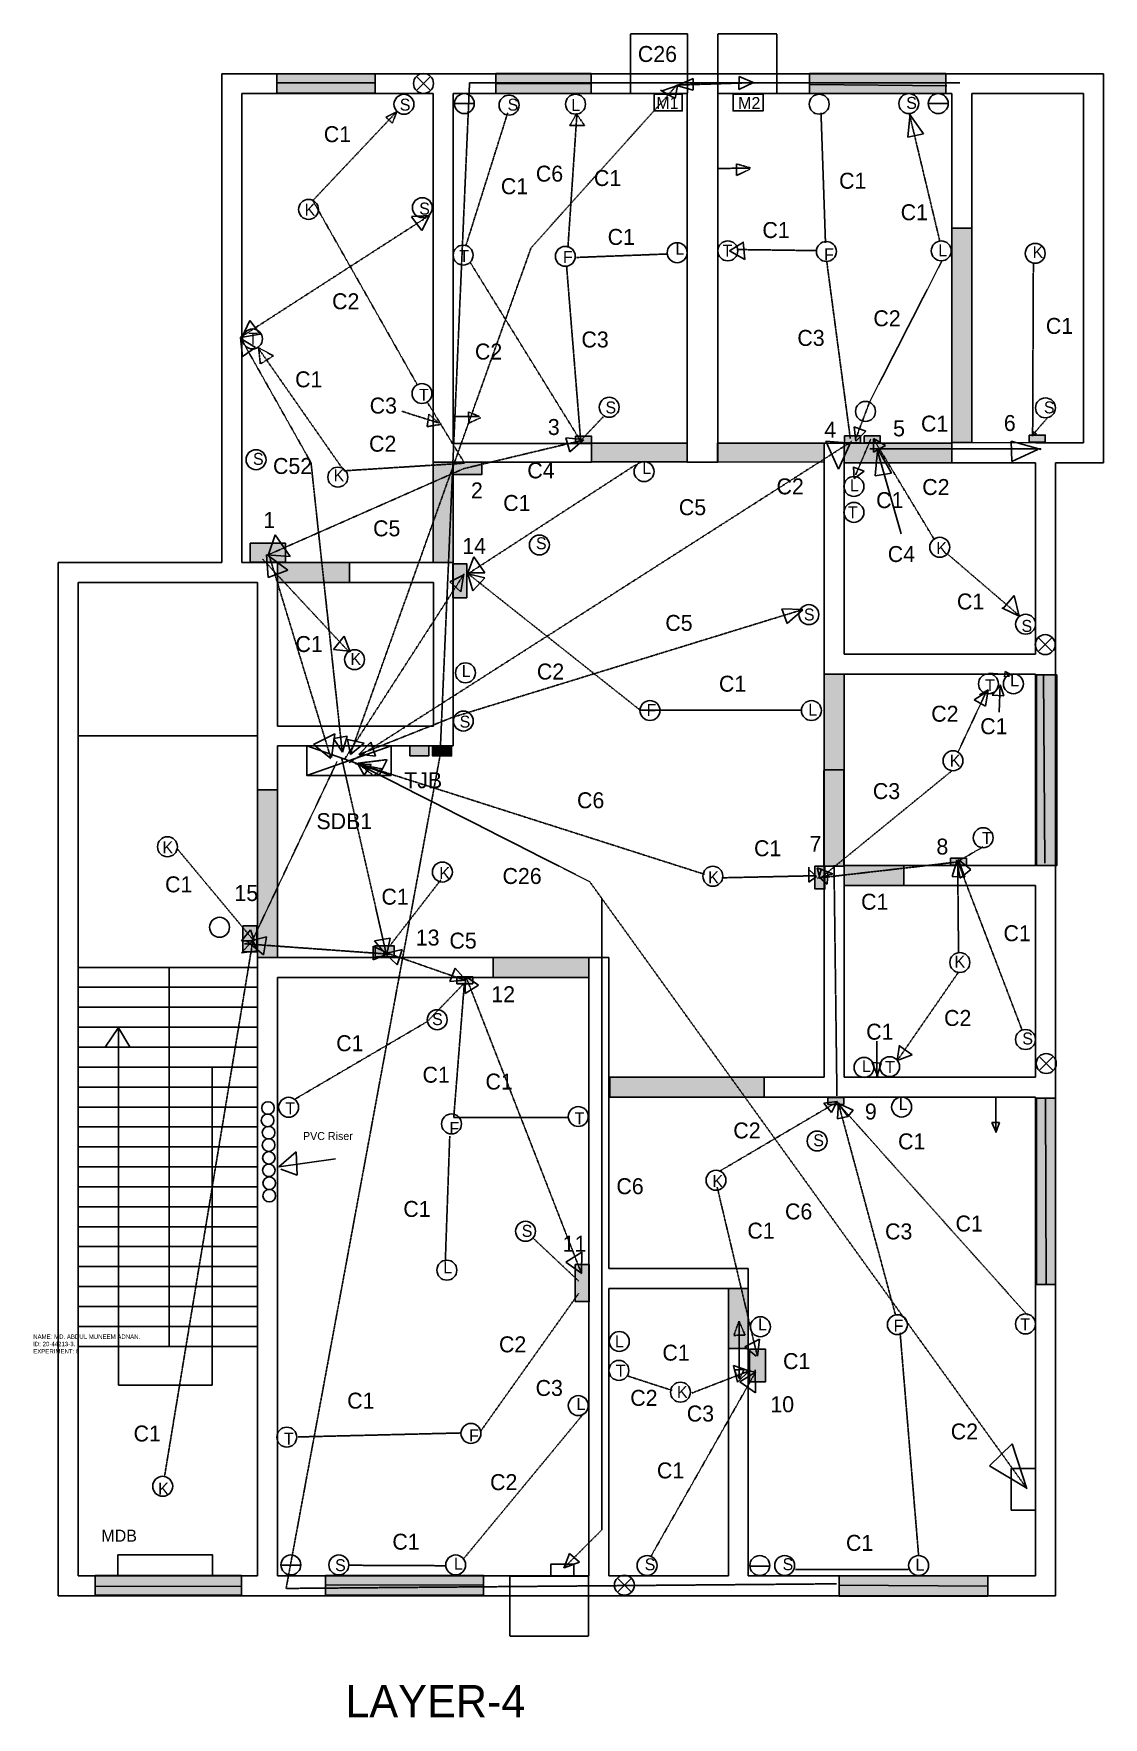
# Model space of a CAD drawing. Header units: inches. Extents: x -209 to 3192, y 718 to 1825.
# Drawn here: x 1962 to 2498, y 725 to 1569 of the extents above; entities that cross this region are included whole.
import ezdxf

# ---------------------------------------------------------------- set-up
doc = ezdxf.new("R2010")
doc.units = ezdxf.units.IN
doc.header["$MEASUREMENT"] = 0
doc.linetypes.add('HIDDEN', pattern=[0.375, 0.25, -0.125])

msp = doc.modelspace()

# ---------------------------------------------------------------- hatches: boundary and pattern name
h = msp.add_hatch(color=3)
h.paths.add_polyline_path([(2083.61, 1548.43), (2132.86, 1548.43), (2132.86, 1538.82), (2083.61, 1538.82)])
h.paths.add_polyline_path([(2193.32, 1548.59), (2241.19, 1548.59), (2241.19, 1538.57), (2193.32, 1538.57)])
h.paths.add_polyline_path([(2350.66, 1548.59), (2418.94, 1548.59), (2418.94, 1538.57), (2350.66, 1538.57)])
h.paths.add_polyline_path([(1992.45, 795.66), (2065.87, 795.66), (2065.87, 785.77), (1992.45, 785.77)])
h.paths.add_polyline_path([(2108.04, 795.66), (2187.18, 795.66), (2187.18, 785.77), (2108.04, 785.77)])
at = {"linetype": 'HIDDEN'}
for color, points in [(66, [(2421.96, 1471.06), (2431.98, 1471.06), (2431.98, 1363.74), (2421.96, 1363.74)]), (66, [(2241.44, 1363.4), (2289.3, 1363.4), (2289.3, 1354.03), (2241.44, 1354.03)]), (66, [(2357.98, 1353.9), (2304.49, 1354.03), (2304.49, 1363.4), (2357.97, 1363.4)]), (66, [(2367.98, 1363.4), (2421.96, 1363.4), (2421.96, 1353.56), (2367.98, 1353.56)]), (66, [(2171.98, 1303.56), (2161.98, 1303.56), (2161.98, 1353.9), (2171.98, 1353.9)]), (66, [(2083.98, 1303.56), (2119.98, 1303.56), (2119.98, 1293.56), (2083.98, 1293.56)]), (66, [(2357.98, 1247.56), (2367.98, 1247.56), (2367.85, 1151.36), (2357.85, 1151.36)]), (4, [(2161.71, 1211.46), (2171.22, 1211.46), (2171.22, 1206.55), (2161.71, 1206.55)]), (66, [(2073.98, 1105.56), (2083.98, 1105.56), (2083.98, 1189.56), (2073.98, 1189.56)]), (66, [(2397.98, 1141.56), (2367.98, 1141.56), (2367.98, 1151.56), (2397.98, 1151.56)]), (66, [(2239.98, 1105.56), (2191.98, 1105.56), (2191.98, 1095.56), (2239.98, 1095.56)]), (66, [(2327.98, 1035.57), (2250.54, 1035.57), (2250.54, 1045.58), (2327.98, 1045.58)]), (66, [(2319.98, 939.56), (2309.98, 939.56), (2309.98, 909.56), (2319.98, 909.56)])]:
    msp.add_hatch(color=color, dxfattribs=at).paths.add_polyline_path(points)
h = msp.add_hatch(color=8, dxfattribs=at)
h.paths.add_polyline_path([(2150.33, 1211.55), (2159.84, 1211.55), (2159.84, 1206.64), (2150.33, 1206.64)])
h.paths.add_polyline_path([(2460.85, 1367.36), (2468.85, 1367.36), (2468.85, 1363.86), (2460.85, 1363.86)])
h = msp.add_hatch(color=8, dxfattribs=at)
h.paths.add_polyline_path([(2070.24, 1313.16), (2087.88, 1313.16), (2087.88, 1303.64), (2070.24, 1303.64)])
h.paths.add_polyline_path([(2073.55, 1108.33), (2066.52, 1108.33), (2066.52, 1121.44), (2073.55, 1121.44)])
h.paths.add_polyline_path([(2173.85, 1095.86), (2181.85, 1095.86), (2181.85, 1092.36), (2173.85, 1092.36)])
h.paths.add_polyline_path([(2132.85, 1105.86), (2142.35, 1105.86), (2142.35, 1111.36), (2132.85, 1111.36)])
h.paths.add_polyline_path([(2320.58, 909.24), (2328.58, 909.24), (2328.58, 892.74), (2320.58, 892.74)])
h.paths.add_polyline_path([(2359.85, 1035.36), (2367.85, 1035.36), (2367.85, 1031.86), (2359.85, 1031.86)])
h.paths.add_polyline_path([(2421.35, 1155.36), (2429.35, 1155.36), (2429.35, 1151.86), (2421.35, 1151.86)])
h.paths.add_polyline_path([(2378.09, 1367.01), (2386.09, 1367.01), (2386.09, 1363.51), (2378.09, 1363.51)])
h.paths.add_polyline_path([(2368.24, 1367.01), (2376.24, 1367.01), (2376.24, 1363.51), (2368.24, 1363.51)])
h.paths.add_polyline_path([(2233.35, 1366.86), (2241.35, 1366.86), (2241.35, 1363.36), (2233.35, 1363.36)])
h.paths.add_polyline_path([(2171.85, 1353.86), (2186.42, 1353.93), (2186.42, 1347.65), (2171.67, 1347.65)])
for points in [[(2171.85, 1302.86), (2178.85, 1302.86), (2178.85, 1285.86), (2171.85, 1285.86)], [(2358.35, 1151.36), (2353.35, 1151.36), (2353.35, 1139.86), (2358.35, 1139.86)], [(2240.22, 951.54), (2233.17, 951.54), (2233.17, 933.04), (2240.22, 933.04)]]:
    msp.add_hatch(color=251).paths.add_polyline_path(points)
h = msp.add_hatch(color=81)
h.paths.add_polyline_path([(2464.43, 1247.2), (2474.58, 1247.2), (2474.58, 1151.62), (2464.43, 1151.62)])
h.paths.add_polyline_path([(2464.43, 1034.99), (2474.05, 1034.99), (2474.05, 941.54), (2464.43, 941.54)])
h.paths.add_polyline_path([(2365.48, 795.47), (2440.1, 795.47), (2440.1, 785.43), (2365.48, 785.43)])

# ---------------------------------------------------------------- linework, layer by layer
for p, q in [((2055.98, 1543.56), (2055.98, 1548.56)), ((2055.98, 1548.56), (2060.98, 1548.56)), ((2060.98, 1548.56), (2166.98, 1548.56)), ((2153.63, 1547.16), (2160.63, 1540.16)), ((2160.63, 1547.16), (2153.63, 1540.16)), ((2166.98, 1548.56), (2296.98, 1548.56)), ((2296.98, 1548.56), (2426.98, 1548.56)), ((2426.98, 1548.56), (2492.98, 1548.56)), ((2492.98, 1548.56), (2497.98, 1548.56)), ((2497.98, 1548.56), (2497.98, 1543.56)), ((2055.98, 1543.56), (2055.98, 1303.56)), ((2065.98, 1538.56), (2065.98, 1303.56)), ((2161.98, 1538.56), (2065.98, 1538.56)), ((2083.5, 1543.93), (2132.84, 1543.93)), ((2161.98, 1538.56), (2161.98, 1353.9)), ((2289.31, 1538.56), (2171.98, 1538.56)), ((2171.98, 1363.23), (2171.98, 1538.56)), ((2193.42, 1543.71), (2241.34, 1543.47)), ((2289.31, 1538.56), (2289.31, 1353.9)), ((2421.98, 1538.56), (2304.64, 1538.56)), ((2304.64, 1353.9), (2304.64, 1538.56)), ((2350.85, 1543.08), (2419.48, 1542.44)), ((2421.98, 1538.56), (2421.98, 1406.56)), ((2487.98, 1538.56), (2431.98, 1538.56)), ((2431.98, 1406.56), (2431.98, 1538.56)), ((2487.98, 1363.56), (2487.98, 1538.56)), ((2497.98, 1543.56), (2497.98, 1358.56)), ((2171.98, 1363.23), (2241.32, 1363.23)), ((2241.32, 1363.23), (2241.32, 1353.83)), ((2367.98, 1363.4), (2357.84, 1363.4)), ((2367.98, 1358.56), (2367.96, 1363.4)), ((2487.98, 1363.56), (2421.96, 1363.74)), ((2421.96, 1363.74), (2421.96, 1353.56)), ((2463.98, 1363.56), (2487.98, 1363.56)), ((2161.98, 1353.9), (2241.32, 1353.9)), ((2289.31, 1353.9), (2304.64, 1353.9)), ((2357.98, 1353.9), (2357.98, 1252.56)), ((2367.98, 1257.56), (2367.98, 1358.56)), ((2421.96, 1353.56), (2463.98, 1353.56)), ((2463.98, 1353.56), (2463.98, 1257.56)), ((2473.98, 1252.56), (2473.98, 1353.56)), ((2492.98, 1353.56), (2473.98, 1353.56)), ((2492.98, 1353.56), (2497.98, 1353.56)), ((2497.98, 1358.56), (2497.98, 1353.56)), ((1978.98, 1303.56), (1973.98, 1303.56)), ((1973.98, 1303.56), (1973.98, 1298.56)), ((2055.98, 1303.56), (1978.98, 1303.56)), ((2078.98, 1303.56), (2083.98, 1303.56)), ((2083.98, 1303.56), (2083.98, 1298.56)), ((2119.98, 1293.56), (2119.98, 1303.56)), ((2119.98, 1303.56), (2171.98, 1303.56)), ((2160.98, 1303.56), (2165.98, 1303.56)), ((2171.98, 1303.56), (2171.98, 1211.56)), ((1973.98, 1216.56), (1973.98, 1298.56)), ((1983.98, 1216.56), (1983.98, 1293.56)), ((2060.98, 1293.56), (1983.98, 1293.56)), ((2073.98, 1293.56), (2060.98, 1293.56)), ((2073.98, 1189.56), (2073.98, 1293.56)), ((2083.98, 1221.56), (2083.98, 1298.56)), ((2119.98, 1293.56), (2162.13, 1293.56)), ((2162.13, 1221.56), (2162.13, 1293.56)), ((2465.35, 1265.86), (2472.35, 1258.86)), ((2472.35, 1265.86), (2465.35, 1258.86)), ((2357.98, 1252.56), (2357.98, 1247.56)), ((2463.98, 1257.56), (2367.98, 1257.56)), ((2473.98, 1146.56), (2473.98, 1252.56)), ((2357.98, 1247.56), (2463.98, 1247.56)), ((2463.98, 1247.56), (2463.98, 1151.56)), ((2468.06, 1247.06), (2468.57, 1152.83)), ((1973.98, 1100.56), (1973.98, 1216.56)), ((1983.98, 1100.56), (1983.98, 1216.56)), ((1983.98, 1216.56), (2073.98, 1216.56)), ((2083.98, 1221.56), (2162.13, 1221.56)), ((2171.98, 1211.56), (2083.98, 1211.56)), ((2083.98, 1211.56), (2083.98, 1189.56)), ((2098.56, 1211.62), (2140.86, 1196.82)), ((2140.86, 1211.56), (2098.56, 1196.82)), ((2367.98, 1199.56), (2357.98, 1199.56)), ((2357.98, 1199.56), (2357.98, 1045.56)), ((2367.98, 1045.56), (2367.98, 1199.56)), ((2083.98, 1189.56), (2073.98, 1189.56)), ((2463.98, 1151.56), (2397.98, 1151.56)), ((2397.98, 1151.56), (2397.98, 1141.56)), ((2397.98, 1141.56), (2463.98, 1141.56)), ((2463.98, 1141.56), (2463.98, 1045.56)), ((2473.98, 1040.56), (2473.98, 1146.56)), ((1973.98, 790.56), (1973.98, 1100.56)), ((1983.98, 795.56), (1983.98, 1100.56)), ((2073.98, 1100.56), (1983.98, 1100.56)), ((2029.55, 1100.1), (2029.55, 910.54)), ((2073.98, 1100.56), (2073.98, 1105.56)), ((2073.98, 1105.56), (2191.98, 1105.56)), ((2073.98, 795.56), (2073.98, 1100.56)), ((2191.98, 1105.56), (2191.98, 1095.56)), ((2239.98, 795.56), (2239.98, 1105.56)), ((2239.98, 1105.56), (2249.98, 1105.56)), ((2249.98, 1105.56), (2249.98, 949.56)), ((2073.98, 1090.56), (1983.98, 1090.56)), ((2191.98, 1095.56), (2083.98, 1095.56)), ((2083.98, 1095.56), (2083.98, 795.56)), ((2073.98, 1080.56), (1983.98, 1080.56)), ((2073.98, 1070.56), (1983.98, 1070.56)), ((2004.2, 1070.42), (1997.5, 1060.49)), ((2004.21, 891.05), (2004.21, 1070.27)), ((2004.21, 1070.27), (2009.91, 1060.74)), ((2073.98, 1060.56), (1983.98, 1060.56)), ((2465.85, 1055.86), (2472.85, 1048.86)), ((2472.85, 1055.86), (2465.85, 1048.86)), ((2073.98, 1050.56), (1983.98, 1050.56)), ((2051.2, 1050.04), (2051.2, 891.05)), ((2073.98, 1040.56), (1983.98, 1040.56)), ((2357.98, 1045.56), (2327.98, 1045.56)), ((2327.98, 1035.57), (2327.98, 1045.56)), ((2463.98, 1045.56), (2367.98, 1045.56)), ((2473.98, 944.56), (2473.98, 1040.56)), ((2073.98, 1030.56), (1983.98, 1030.56)), ((2463.98, 1035.56), (2327.98, 1035.57)), ((2463.98, 1035.56), (2463.98, 795.56)), ((2469.06, 1035.17), (2469.37, 941.37)), ((2073.98, 1020.56), (1983.98, 1020.56)), ((2073.98, 1010.56), (1983.98, 1010.56)), ((2073.98, 1000.56), (1983.98, 1000.56)), ((2073.98, 990.56), (1983.98, 990.56)), ((2073.98, 980.56), (1983.98, 980.56)), ((2073.98, 970.56), (1983.98, 970.56)), ((2073.98, 960.56), (1983.98, 960.56)), ((2073.98, 950.56), (1983.98, 950.56)), ((2249.98, 949.56), (2319.98, 949.56)), ((2319.98, 949.56), (2319.98, 939.56)), ((2073.98, 940.56), (1983.98, 940.56)), ((2249.98, 939.56), (2249.98, 795.56)), ((2319.98, 939.56), (2249.98, 939.56)), ((2463.98, 795.56), (2463.98, 944.56)), ((2473.98, 790.56), (2473.98, 944.56)), ((2073.98, 930.56), (1983.98, 930.56)), ((2073.98, 920.56), (1983.98, 920.56)), ((2073.98, 910.56), (1983.98, 910.56)), ((2309.98, 795.56), (2309.98, 909.56)), ((2309.98, 909.56), (2319.98, 909.56)), ((2319.98, 809.26), (2319.98, 909.56)), ((2319.98, 909.56), (2319.98, 795.56)), ((2051.2, 891.05), (2004.21, 891.05)), ((1983.98, 795.56), (2073.98, 795.56)), ((2083.98, 795.56), (2239.98, 795.56)), ((2249.98, 795.56), (2309.98, 795.56)), ((2254.35, 794.36), (2261.35, 787.36)), ((2261.35, 794.36), (2254.35, 787.36)), ((2319.98, 795.56), (2463.98, 795.56)), ((1973.98, 790.56), (1973.98, 785.56)), ((1973.98, 785.56), (1978.98, 785.56)), ((1978.98, 785.56), (2078.98, 785.56)), ((1992.71, 790.22), (2065.8, 790.43)), ((2078.98, 785.56), (2244.98, 785.56)), ((2108.24, 791.02), (2187.56, 790.82)), ((2244.98, 785.56), (2314.98, 785.56)), ((2314.98, 785.56), (2468.98, 785.56)), ((2365.45, 790.82), (2439.95, 790.42)), ((2468.98, 785.56), (2473.98, 785.56)), ((2473.98, 785.56), (2473.98, 790.56))]:
    msp.add_line(p, q)
at = {"color": 3}
for p, q in [((2284.43, 1542.66), (2292.26, 1546.18)), ((2292.26, 1546.18), (2292.26, 1540.31)), ((2315.18, 1540.7), (2315.38, 1547.16)), ((2315.38, 1547.16), (2323.21, 1543.83)), ((2283.25, 1536.2), (2276, 1540.31)), ((2276.79, 1539.92), (2284.43, 1542.66)), ((2284.43, 1542.66), (2283.25, 1536.2)), ((2292.26, 1540.31), (2284.03, 1542.66)), ((2322.23, 1544.03), (2315.18, 1540.7)), ((2151.08, 1476.93), (2160.09, 1477.52)), ((2160.09, 1477.52), (2156.36, 1469.88)), ((2156.36, 1469.88), (2151.08, 1476.74)), ((2066.02, 1416.36), (2070.13, 1424.79)), ((2070.13, 1424.79), (2075.22, 1417.93)), ((2072.87, 1411.27), (2065.23, 1415.97)), ((2075.22, 1417.93), (2065.43, 1416.36)), ((2065.43, 1416.36), (2066.41, 1406.77)), ((2066.41, 1406.77), (2072.87, 1411.27)), ((2339.38, 1272.9), (2336.75, 1280.34)), ((2336.75, 1280.34), (2347.39, 1279.92)), ((2347.39, 1279.85), (2339.38, 1272.9)), ((2118.86, 1216.52), (2111.93, 1215.31)), ((2116.57, 1208.51), (2118.86, 1216.52)), ((2111.93, 1215.31), (2116.57, 1208.38)), ((2127.34, 1212.89), (2119.06, 1214.84)), ((2119.06, 1214.84), (2120.54, 1207.3)), ((2120.47, 1207.3), (2127.34, 1212.89)), ((2132.99, 1206.43), (2124.65, 1207.44)), ((2124.85, 1207.44), (2130.77, 1213.43)), ((2130.77, 1213.43), (2132.99, 1206.43)), ((2124.04, 1202.86), (2127.4, 1196.94)), ((2130.97, 1202.32), (2124.04, 1202.66)), ((2127.4, 1196.94), (2130.97, 1202.32)), ((2452.2, 861.64), (2440.88, 850.74)), ((2459.54, 839.21), (2452.2, 861.64)), ((2440.88, 850.74), (2459.54, 839.41)), ((2230.39, 806.8), (2227.48, 799.46)), ((2227.6, 799.58), (2235.35, 802.37)), ((2235.35, 802.37), (2230.39, 806.8))]:
    msp.add_line(p, q, dxfattribs=at)
at = {"linetype": 'HIDDEN'}
for p, q in [((2065.98, 1538.56), (2065.98, 1303.56)), ((2065.98, 1538.56), (2161.98, 1538.56)), ((2161.98, 1538.56), (2065.98, 1538.56)), ((2161.98, 1538.56), (2161.98, 1353.9)), ((2171.98, 1538.56), (2289.31, 1538.56)), ((2289.31, 1538.56), (2171.98, 1538.56)), ((2171.98, 1538.56), (2171.98, 1363.23)), ((2289.31, 1358.56), (2289.31, 1538.56)), ((2304.64, 1538.56), (2421.98, 1538.56)), ((2421.98, 1538.56), (2304.64, 1538.56)), ((2304.64, 1358.56), (2304.64, 1538.56)), ((2421.98, 1538.56), (2421.98, 1406.56)), ((2431.98, 1538.56), (2487.98, 1538.56)), ((2487.98, 1538.56), (2431.98, 1538.56)), ((2431.98, 1538.56), (2431.98, 1406.56)), ((2487.98, 1538.56), (2487.98, 1363.56)), ((2487.98, 1363.56), (2487.98, 1538.56)), ((2144.03, 1529.85), (2101.62, 1484.95)), ((2172.81, 1533.55), (2182.68, 1533.55)), ((2199.33, 1528.88), (2178.52, 1462.8)), ((2234.04, 1528.23), (2229.54, 1461.4)), ((2356.44, 1528.86), (2358.67, 1463.76)), ((2400.63, 1528.8), (2416.05, 1464.4)), ((2101.62, 1484.95), (2154.01, 1392.64)), ((2314.15, 1460.42), (2353.66, 1459.87)), ((2180.51, 1454.02), (2235.96, 1364.37)), ((2235.96, 1364.37), (2228.89, 1451.76)), ((2233.77, 1456.44), (2279.66, 1458.19)), ((2359.27, 1454.68), (2371.12, 1365.62)), ((2417.08, 1454.81), (2380.77, 1383.91)), ((2462.9, 1453.46), (2462.53, 1367.45)), ((2117.27, 1349.49), (2074.85, 1410.17)), ((2159.09, 1383.78), (2177.72, 1353.31)), ((2235.99, 1364.7), (2247.28, 1376.6)), ((2380.77, 1383.91), (2373.91, 1365.75)), ((2462.53, 1367.45), (2469.87, 1375.92)), ((2373.82, 1347.5), (2381.35, 1365.27)), ((2413.27, 1314.98), (2382.86, 1365.27)), ((2463.98, 1363.56), (2487.98, 1363.56)), ((2487.98, 1363.56), (2468.98, 1363.56)), ((2177.72, 1353.31), (2117.27, 1349.49)), ((2263.57, 1352.55), (2179.47, 1297.89)), ((2357.98, 1252.56), (2357.98, 1353.9)), ((2367.98, 1257.56), (2367.98, 1358.56)), ((2463.98, 1257.56), (2463.98, 1353.56)), ((2463.98, 1257.56), (2463.98, 1353.56)), ((2463.98, 1257.56), (2463.98, 1353.56)), ((2078.98, 1303.56), (2065.98, 1303.56)), ((2076.44, 1305.25), (2119.54, 1258.99)), ((2160.98, 1303.56), (2119.98, 1303.56)), ((2456.03, 1276.74), (2419.9, 1307.75)), ((2179.47, 1297.89), (2265.67, 1229.56)), ((2463.98, 1257.56), (2367.98, 1257.56)), ((2463.98, 1247.56), (2362.98, 1247.56)), ((2463.98, 1151.56), (2463.98, 1247.56)), ((2439.51, 1239.19), (2425.05, 1208.36)), ((2265.67, 1229.56), (2346.62, 1229.56)), ((2083.98, 1189.56), (2083.98, 1211.56)), ((2083.98, 1211.56), (2160.98, 1211.56)), ((2422.16, 1199.2), (2356.65, 1145.73)), ((2357.98, 1045.56), (2357.98, 1184.56)), ((2357.98, 1045.56), (2357.98, 1184.56)), ((2357.98, 1045.56), (2357.98, 1184.56)), ((2367.98, 1045.56), (2367.98, 1184.56)), ((2033.68, 1159.99), (2071.81, 1114.24)), ((2437.65, 1160.97), (2424.52, 1153.35)), ((2424.52, 1153.35), (2354.65, 1145.3)), ((2463.98, 1151.56), (2397.98, 1151.56)), ((2457.14, 1069.41), (2424.95, 1153.68)), ((2424.95, 1153.68), (2425.38, 1107.94)), ((2165.8, 1144.4), (2140.57, 1111.82)), ((2306.67, 1145.46), (2353.98, 1146.51)), ((2463.98, 1141.56), (2397.98, 1141.56)), ((2463.98, 1045.56), (2463.98, 1141.56)), ((2027.23, 845.02), (2071.81, 1115.41)), ((2078.98, 1105.56), (2186.98, 1105.56)), ((2239.98, 944.56), (2239.98, 1100.56)), ((2249.98, 949.56), (2249.98, 1100.56)), ((2425.38, 1098.2), (2394.89, 1054.16)), ((2083.98, 795.56), (2083.98, 1095.56)), ((2083.98, 1095.56), (2186.98, 1095.56)), ((2158.94, 1073.34), (2177.63, 1092.69)), ((2177.63, 1092.69), (2172.29, 1025.3)), ((2092.89, 1034.64), (2158.94, 1073.34)), ((2463.98, 1045.56), (2367.98, 1045.56)), ((2367.98, 1045.56), (2463.98, 1045.56)), ((2305.6, 998.39), (2364.41, 1033.01)), ((2459.93, 926.24), (2364.41, 1033.01)), ((2393.81, 926.18), (2365.15, 1032.36)), ((2463.98, 944.56), (2463.98, 1035.56)), ((2463.98, 944.56), (2463.98, 1035.56)), ((2172.29, 1025.3), (2229.7, 1025.25)), ((2170.29, 1015.96), (2168.08, 953.6)), ((2324.37, 906.22), (2304.35, 990.47)), ((2212.32, 964.58), (2235.01, 943.23)), ((2249.98, 949.56), (2314.98, 949.56)), ((2249.98, 949.56), (2314.98, 949.56)), ((2249.98, 949.56), (2314.98, 949.56)), ((2185.63, 867.84), (2235.01, 937.23)), ((2239.98, 795.56), (2239.98, 944.56)), ((2249.98, 795.56), (2249.98, 939.56)), ((2249.98, 939.56), (2314.98, 939.56)), ((2463.98, 795.56), (2463.98, 944.56)), ((2463.98, 795.56), (2463.98, 944.56)), ((2405.39, 805.39), (2396.07, 917.6)), ((2259.03, 895.86), (2281.72, 888.52)), ((2271.04, 805.12), (2323.75, 897.86)), ((2291.73, 887.19), (2321.08, 898.53)), ((2309.98, 795.56), (2309.98, 902.56)), ((2176.96, 803.79), (2237.68, 877.18)), ((2094.22, 865.17), (2176.29, 867.17)), ((2083.98, 795.56), (2239.98, 795.56)), ((2249.98, 795.56), (2309.98, 795.56)), ((2319.98, 795.56), (2463.98, 795.56))]:
    msp.add_line(p, q, dxfattribs=at)
at = {"color": 4, "linetype": 'HIDDEN'}
for p, q in [((2180.22, 1544.01), (2165.53, 1209.24)), ((2426.09, 1544.01), (2180.22, 1544.01)), ((2088.25, 789.22), (2165.56, 1207.48)), ((2071.2, 1113.76), (2113.8, 1203.78)), ((2364.27, 791.54), (2088.25, 789.22))]:
    msp.add_line(p, q, dxfattribs=at)
at = {"color": 3, "linetype": 'HIDDEN'}
for p, q in [((2284.22, 1542.85), (2211.06, 1461.25)), ((2284.22, 1542.85), (2319.11, 1543.97)), ((2159.89, 1477.34), (2065.3, 1416.37)), ((2211.06, 1461.25), (2120.46, 1207.46)), ((2065.3, 1416.37), (2100.72, 1353.61)), ((2100.72, 1353.61), (2116.41, 1208.36)), ((2347.36, 1279.96), (2171.78, 1225.94)), ((2171.78, 1225.94), (2125.07, 1207.37)), ((2240.5, 1143.47), (2123.86, 1202.71)), ((2459.41, 839.6), (2240.5, 1143.47)), ((2246.62, 818.67), (2246.48, 1135.11)), ((2227.48, 799.53), (2246.62, 818.67))]:
    msp.add_line(p, q, dxfattribs=at)
at = {"color": 0, "linetype": 'HIDDEN'}
for p, q in [((2138.26, 1526.72), (2143.57, 1529.38)), ((2143.87, 1529.67), (2141.51, 1523.77)), ((2233.93, 1528.54), (2230.47, 1522.55)), ((2237.92, 1522.55), (2233.74, 1528.54)), ((2410.38, 1533.69), (2420.18, 1533.69)), ((2141.51, 1523.77), (2138.26, 1526.72)), ((2230.47, 1522.55), (2237.92, 1522.55)), ((2321.09, 1501.29), (2314.11, 1503.32)), ((2314.11, 1503.32), (2314.11, 1497.51)), ((2304.81, 1501), (2321.09, 1501.29)), ((2314.11, 1497.51), (2320.8, 1500.71)), ((2081.84, 1407.08), (2074.46, 1411.21)), ((2074.46, 1411.21), (2075.34, 1402.94)), ((2075.64, 1403.24), (2081.84, 1407.08)), ((2146.26, 1379.33), (2164.85, 1373.43)), ((2159.84, 1377.86), (2158.95, 1371.66)), ((2164.85, 1373.43), (2159.84, 1377.86)), ((2171.64, 1376.68), (2185.22, 1376.68)), ((2185.22, 1376.68), (2179.61, 1379.04)), ((2179.61, 1379.04), (2179.91, 1373.43)), ((2179.91, 1373.43), (2185.81, 1376.09)), ((2158.95, 1371.66), (2166.33, 1372.84)), ((2085.65, 800.91), (2095.45, 800.91)), ((2119.62, 800.84), (2168.45, 800.61)), ((2320.83, 800.44), (2330.63, 800.44)), ((2343.6, 798.69), (2400.35, 798.69))]:
    msp.add_line(p, q, dxfattribs=at)
at = {"color": 0}
for p, q in [((2401.09, 1528.58), (2399.93, 1516.67)), ((2407.77, 1518.41), (2400.8, 1528.29)), ((2399.93, 1516.67), (2407.77, 1518.41)), ((2317.61, 1464.06), (2310.63, 1459.7)), ((2318.19, 1455.34), (2317.32, 1464.35)), ((2310.63, 1459.7), (2318.19, 1455.34)), ((2373.08, 1371.54), (2373.88, 1364.32)), ((2378.89, 1369.34), (2373.08, 1371.54)), ((2373.88, 1364.32), (2378.89, 1369.34)), ((2462.7, 1369.19), (2462.4, 1366.84)), ((2462.5, 1367.13), (2464.51, 1367.87)), ((2464.51, 1367.87), (2462.7, 1369.19)), ((2388.72, 1362.12), (2382.7, 1365.73)), ((2382.7, 1365.53), (2382.7, 1358.91)), ((2382.7, 1358.91), (2388.72, 1362.12)), ((2372.68, 1351.49), (2373.08, 1345.68)), ((2378.09, 1349.29), (2372.68, 1351.29)), ((2373.08, 1345.68), (2378.09, 1349.29)), ((2179.35, 1298.36), (2182.35, 1306.36)), ((2182.35, 1306.36), (2187.85, 1298.36)), ((2187.85, 1298.36), (2179.35, 1298.36)), ((2179.35, 1297.86), (2181.85, 1289.36)), ((2187.85, 1295.86), (2179.35, 1297.86)), ((2181.85, 1289.36), (2187.85, 1295.86)), ((2453.22, 1286.97), (2447.58, 1280.29)), ((2455.79, 1276.7), (2453.22, 1286.97)), ((2447.06, 1280.81), (2455.79, 1276.7)), ((2117.42, 1266.57), (2112.06, 1259.99)), ((2120.35, 1258.52), (2117.42, 1266.57)), ((2112.06, 1259.99), (2119.86, 1259.01)), ((2440.5, 1248.03), (2451.78, 1247.15)), ((2442.27, 1236.97), (2446.25, 1241.84)), ((2445.81, 1228.56), (2446.25, 1242.28)), ((2446.25, 1242.28), (2448.02, 1236.75)), ((2448.69, 1248.92), (2448.46, 1246.26)), ((2448.46, 1246.26), (2450.9, 1246.48)), ((2451.78, 1247.15), (2448.69, 1248.92)), ((2433.2, 1234.76), (2440.06, 1238.96)), ((2438.95, 1231.44), (2433.2, 1234.76)), ((2435.85, 1237.19), (2440.28, 1239.62)), ((2440.28, 1239.62), (2438.95, 1231.44)), ((2448.02, 1236.75), (2442.27, 1236.97)), ((2350.24, 1143.28), (2350.24, 1150.74)), ((2350.59, 1149.35), (2354.23, 1146.06)), ((2362.39, 1147.44), (2354.58, 1150.4)), ((2354.58, 1150.4), (2355.62, 1146.06)), ((2356.66, 1150.05), (2355.28, 1145.36)), ((2359.44, 1142.24), (2359.79, 1148.49)), ((2424.54, 1153.8), (2422.14, 1146.18)), ((2426.28, 1145.31), (2424.32, 1154.46)), ((2428.46, 1145.74), (2425.19, 1154.68)), ((2425.19, 1154.68), (2431.51, 1149.66)), ((2431.51, 1149.66), (2426.28, 1145.31)), ((2354.23, 1146.06), (2350.24, 1143.28)), ((2355.28, 1145.36), (2362.39, 1147.44)), ((2355.62, 1146.06), (2355.45, 1145.71)), ((2355.45, 1145.71), (2359.44, 1142.24)), ((2422.14, 1146.18), (2428.46, 1145.74)), ((2070.35, 1119.36), (2065.85, 1113.86)), ((2072.35, 1113.86), (2070.35, 1119.36)), ((2073.85, 1108.86), (2071.35, 1114.36)), ((2065.85, 1113.86), (2071.85, 1113.86)), ((2070.85, 1113.36), (2065.85, 1107.86)), ((2065.85, 1107.86), (2073.85, 1108.86)), ((2384.44, 1063.51), (2384.44, 1045.64)), ((2395.77, 1061.55), (2394.68, 1053.92)), ((2394.68, 1053.92), (2402.09, 1056.76)), ((2402.09, 1056.76), (2395.99, 1061.12)), ((2386.62, 1052.62), (2382.04, 1052.84)), ((2382.04, 1052.84), (2384.87, 1045.86)), ((2384.44, 1045.64), (2386.62, 1052.62)), ((2357.87, 1032.47), (2364.52, 1033.35)), ((2361.76, 1027.78), (2357.87, 1032.47)), ((2364.57, 1033.41), (2361.76, 1027.78)), ((2365.24, 1032.74), (2364.71, 1024.69)), ((2369.94, 1025.77), (2365.24, 1032.34)), ((2365.24, 1032.34), (2372.62, 1028.98)), ((2444.03, 1035.55), (2444.03, 1017.85)), ((2364.71, 1024.69), (2369.94, 1025.77)), ((2372.62, 1028.98), (2369.67, 1025.63)), ((2445.91, 1022.81), (2442.02, 1022.81)), ((2442.02, 1022.81), (2444.17, 1017.98)), ((2444.03, 1017.85), (2445.91, 1022.81)), ((2084.57, 1000.5), (2093.22, 1008.14)), ((2113.07, 1004.57), (2084.57, 1000.5)), ((2093.22, 1008.14), (2093.73, 996.43)), ((2093.73, 996.43), (2085.59, 999.48)), ((2325.58, 914.21), (2318.29, 910.35)), ((2324.51, 905.63), (2325.58, 914.21)), ((2318.29, 910.35), (2323.86, 905.63)), ((2320.22, 898.34), (2312.5, 900.92)), ((2312.5, 900.92), (2314.64, 892.56)), ((2314.64, 892.56), (2320.43, 898.34)), ((2315.72, 892.77), (2323.65, 897.7)), ((2323.65, 897.7), (2320.22, 898.34)), ((2323.43, 898.77), (2323.65, 887.2)), ((2323.65, 887.2), (2315.72, 892.77))]:
    msp.add_line(p, q, dxfattribs=at)
at = {"color": 1, "linetype": 'HIDDEN'}
for p, q in [((2371.86, 1364.25), (2119.81, 1203.11)), ((2237.49, 1364.95), (2177.2, 1350.55)), ((2380.93, 1360.56), (2466.65, 1360.56)), ((2177.2, 1350.55), (2079.6, 1307.52)), ((2079.6, 1307.52), (2110.56, 1205.91)), ((2177.36, 1297.57), (2117.43, 1204.69)), ((2138.39, 1107.57), (2116.06, 1205.68)), ((2122.87, 1202.7), (2138.92, 1204.71)), ((2136.24, 1200.03), (2122.87, 1202.7)), ((2298.08, 1147.2), (2124.2, 1202.7)), ((2124.2, 1202.7), (2132.23, 1196.68)), ((2132.23, 1196.68), (2136.24, 1200.03)), ((2138.92, 1204.71), (2134.9, 1196.68)), ((2364.42, 1036.1), (2362.95, 1151.82)), ((2140.58, 1107.13), (2067.44, 1112.39)), ((2178.25, 1093.99), (2140.58, 1107.13)), ((2236.17, 947.56), (2178.35, 1096.03)), ((2315.27, 923.14), (2312.72, 916.07)), ((2318.38, 916.21), (2315.41, 923)), ((2315.44, 894.56), (2315.44, 923.03)), ((2312.72, 916.07), (2318.38, 916.21)), ((2317.82, 898.96), (2312.72, 898.82)), ((2313.01, 898.39), (2315.55, 894.29)), ((2315.55, 894.29), (2317.82, 898.96))]:
    msp.add_line(p, q, dxfattribs=at)
at = {"color": 1}
for p, q in [((2230.48, 1358.92), (2228.51, 1365.96)), ((2228.51, 1365.96), (2236.68, 1365.11)), ((2237.24, 1364.83), (2230.48, 1358.92)), ((2365.24, 1350.24), (2358.83, 1364.34)), ((2358.83, 1364.34), (2371.33, 1363.38)), ((2371.33, 1364.02), (2365.24, 1350.24)), ((2384.78, 1359.53), (2383.5, 1347.03)), ((2391.83, 1348.32), (2384.78, 1360.81)), ((2396.64, 1317.87), (2384.78, 1359.53)), ((2466.82, 1360.17), (2451.76, 1364.34)), ((2451.76, 1364.34), (2452.08, 1354.08)), ((2452.08, 1354.08), (2465.22, 1360.17)), ((2383.5, 1347.03), (2391.83, 1348.32)), ((2079.33, 1307.03), (2082.71, 1317.45)), ((2082.71, 1317.45), (2090.32, 1306.47)), ((2090.32, 1306.47), (2078.49, 1307.31)), ((2078.49, 1307.31), (2079.33, 1296.05)), ((2089.19, 1299.71), (2078.77, 1307.31)), ((2079.33, 1296.05), (2089.19, 1299.71)), ((2170.35, 1293.86), (2177.35, 1297.36)), ((2175.85, 1288.86), (2170.35, 1293.86)), ((2177.35, 1297.86), (2175.85, 1288.86)), ((2112.61, 1217.68), (2101.91, 1212.33)), ((2110.92, 1205.85), (2112.61, 1217.68)), ((2101.91, 1212.33), (2110.64, 1205.29)), ((2068.35, 1113.36), (2078.35, 1115.86)), ((2078.35, 1115.86), (2076.85, 1106.86)), ((2140.44, 1115.12), (2132.48, 1113.79)), ((2138.67, 1107.16), (2140.44, 1115.12)), ((2076.85, 1106.86), (2068.35, 1113.86)), ((2138.67, 1107.82), (2131.82, 1111.14)), ((2131.82, 1111.14), (2131.82, 1104.29)), ((2131.82, 1104.29), (2138.67, 1107.16)), ((2132.48, 1113.79), (2137.56, 1107.82)), ((2137.56, 1107.82), (2143.97, 1101.85)), ((2146.4, 1109.59), (2138.67, 1107.6)), ((2143.97, 1101.85), (2146.4, 1109.59)), ((2172.93, 1100.09), (2170.28, 1093.45)), ((2178.01, 1094.56), (2172.93, 1100.09)), ((2170.28, 1093.45), (2178.23, 1094.12)), ((2178.68, 1095.89), (2178.01, 1094.56)), ((2178.23, 1095.67), (2178.01, 1087.49)), ((2178.01, 1087.49), (2184.64, 1091.69)), ((2184.64, 1091.69), (2178.68, 1095.89)), ((2236.48, 957.87), (2228.51, 952.84)), ((2236.31, 947.29), (2236.48, 957.87)), ((2228.51, 952.84), (2236.48, 947.11))]:
    msp.add_line(p, q, dxfattribs=at)
at = {"linetype": 'HIDDEN'}
for points in [[(2289.43, 1538.57), (2260.85, 1538.57), (2260.85, 1568.62), (2289.43, 1568.62)], [(2304.64, 1538.57), (2334.33, 1538.57), (2334.33, 1568.62), (2304.64, 1568.62)], [(2073.55, 1108.33), (2066.52, 1108.33), (2066.52, 1121.44), (2073.55, 1121.44)], [(2200.35, 795.36), (2239.85, 795.36), (2239.85, 765.36), (2200.35, 765.36)]]:
    msp.add_lwpolyline(points, close=True, dxfattribs=at)
for points in [[(2083.61, 1548.43), (2132.86, 1548.43), (2132.86, 1538.82), (2083.61, 1538.82)], [(2193.32, 1548.59), (2241.19, 1548.59), (2241.19, 1538.57), (2193.32, 1538.57)], [(2350.66, 1548.59), (2418.94, 1548.59), (2418.94, 1538.57), (2350.66, 1538.57)], [(2272.85, 1538.36), (2286.85, 1538.36), (2286.85, 1529.86), (2272.85, 1529.86)], [(2312.35, 1538.36), (2327.35, 1538.36), (2327.35, 1529.86), (2312.35, 1529.86)], [(2421.96, 1471.06), (2431.98, 1471.06), (2431.98, 1363.74), (2421.96, 1363.74)], [(2460.85, 1367.36), (2468.85, 1367.36), (2468.85, 1363.86), (2460.85, 1363.86)], [(2233.35, 1366.86), (2241.35, 1366.86), (2241.35, 1363.36), (2233.35, 1363.36)], [(2241.44, 1363.4), (2289.3, 1363.4), (2289.3, 1354.03), (2241.44, 1354.03)], [(2357.98, 1353.9), (2304.49, 1354.03), (2304.49, 1363.4), (2357.97, 1363.4)], [(2367.98, 1363.4), (2421.96, 1363.4), (2421.96, 1353.56), (2367.98, 1353.56)], [(2368.24, 1367.01), (2376.24, 1367.01), (2376.24, 1363.51), (2368.24, 1363.51)], [(2378.09, 1367.01), (2386.09, 1367.01), (2386.09, 1363.51), (2378.09, 1363.51)], [(2171.98, 1303.56), (2161.98, 1303.56), (2161.98, 1353.9), (2171.98, 1353.9)], [(2171.85, 1353.86), (2186.42, 1353.93), (2186.42, 1347.65), (2171.67, 1347.65)], [(2070.24, 1313.16), (2087.88, 1313.16), (2087.88, 1303.64), (2070.24, 1303.64)], [(2083.98, 1303.56), (2119.98, 1303.56), (2119.98, 1293.56), (2083.98, 1293.56)], [(2171.85, 1302.86), (2178.85, 1302.86), (2178.85, 1285.86), (2171.85, 1285.86)], [(2357.98, 1247.56), (2367.98, 1247.56), (2367.85, 1151.36), (2357.85, 1151.36)], [(2464.43, 1247.2), (2474.58, 1247.2), (2474.58, 1151.62), (2464.43, 1151.62)], [(2098.56, 1211.62), (2140.86, 1211.62), (2140.86, 1196.82), (2098.56, 1196.82)], [(2150.33, 1211.55), (2159.84, 1211.55), (2159.84, 1206.64), (2150.33, 1206.64)], [(2161.71, 1211.46), (2171.22, 1211.46), (2171.22, 1206.55), (2161.71, 1206.55)], [(2073.98, 1105.56), (2083.98, 1105.56), (2083.98, 1189.56), (2073.98, 1189.56)], [(2358.35, 1151.36), (2353.35, 1151.36), (2353.35, 1139.86), (2358.35, 1139.86)], [(2397.98, 1141.56), (2367.98, 1141.56), (2367.98, 1151.56), (2397.98, 1151.56)], [(2421.35, 1155.36), (2429.35, 1155.36), (2429.35, 1151.86), (2421.35, 1151.86)], [(2132.85, 1105.86), (2142.35, 1105.86), (2142.35, 1111.36), (2132.85, 1111.36)], [(2239.98, 1105.56), (2191.98, 1105.56), (2191.98, 1095.56), (2239.98, 1095.56)], [(2173.85, 1095.86), (2181.85, 1095.86), (2181.85, 1092.36), (2173.85, 1092.36)], [(2327.98, 1035.57), (2250.54, 1035.57), (2250.54, 1045.58), (2327.98, 1045.58)], [(2359.85, 1035.36), (2367.85, 1035.36), (2367.85, 1031.86), (2359.85, 1031.86)], [(2464.43, 1034.99), (2474.05, 1034.99), (2474.05, 941.54), (2464.43, 941.54)], [(2240.22, 951.54), (2233.17, 951.54), (2233.17, 933.04), (2240.22, 933.04)], [(2319.98, 939.56), (2309.98, 939.56), (2309.98, 909.56), (2319.98, 909.56)], [(2320.58, 909.24), (2328.58, 909.24), (2328.58, 892.74), (2320.58, 892.74)], [(2003.91, 806.07), (2051.29, 806.07), (2051.29, 795.66), (2003.91, 795.66)], [(1992.45, 795.66), (2065.87, 795.66), (2065.87, 785.77), (1992.45, 785.77)], [(2108.04, 795.66), (2187.18, 795.66), (2187.18, 785.77), (2108.04, 785.77)], [(2365.48, 795.47), (2440.1, 795.47), (2440.1, 785.43), (2365.48, 785.43)]]:
    msp.add_lwpolyline(points, close=True)
at = {"color": 0}
for points in [[(2463.94, 849.27), (2451.78, 849.27), (2451.78, 828.51), (2463.94, 828.51)], [(2232.5, 795.52), (2220.97, 795.52), (2220.97, 801.45), (2232.5, 801.45)]]:
    msp.add_lwpolyline(points, close=True, dxfattribs=at)
for centre in [(2157.13, 1543.66), (2147.32, 1533.23), (2177.6, 1533.56), (2200.03, 1532.78), (2233.36, 1533.26), (2355.52, 1533.27), (2400.43, 1533.57), (2415.2, 1533.57), (2099.5, 1480.53), (2156.54, 1481.41), (2177, 1457.61), (2228.24, 1457.01), (2284.3, 1458.82), (2309.71, 1459.73), (2359.14, 1459.43), (2416.71, 1459.73), (2463.83, 1458.5), (2071.42, 1415.59), (2156.37, 1388.22), (2250.24, 1381.35), (2378.73, 1379.25), (2468.95, 1381.04), (2073.17, 1355.05), (2114.17, 1346.32), (2267.72, 1349.1), (2372.92, 1341.65), (2372.92, 1328.64), (2215.23, 1312.3), (2415.97, 1311.14), (2350.35, 1277.39), (2459.01, 1272.59), (2468.85, 1262.36), (2122.56, 1254.82), (2178.16, 1248.22), (2440.39, 1242.72), (2452.88, 1242.72), (2270.67, 1229.3), (2351.62, 1229.3), (2177.11, 1224.04), (2422.61, 1204.13), (2028.75, 1161.02), (2437.75, 1165.54), (2166.59, 1148.35), (2302.21, 1146.25), (2054.88, 1120.65), (2426.04, 1102.99), (2164, 1074.32), (2458.96, 1064.4), (2377.99, 1050.4), (2390.85, 1050.78), (2469.35, 1052.36), (2089.51, 1030.43), (2234.74, 1025.79), (2396.85, 1030.54), (2171.17, 1022.08), (2354.47, 1013.52), (2303.78, 993.84), (2208.29, 968.26), (2168.85, 948.78), (2326.04, 920.4), (2394.73, 921.45), (2458.95, 921.82), (2255.29, 913.03), (2255.09, 898.51), (2285.95, 887.62), (2234.74, 880.86), (2088.59, 865.08), (2180.92, 866.94), (2026.38, 840.43), (2090.63, 801), (2114.67, 801), (2173.26, 801), (2269.21, 800.7), (2325.73, 800.71), (2338.21, 800.71), (2405.37, 800.71), (2257.85, 790.86)]:
    msp.add_circle(centre, 5)
for centre in [(2079.19, 1030.07), (2078.95, 1023.84), (2079.47, 1017.72), (2079.47, 1011.47), (2079.6, 1005.09), (2079.58, 998.82), (2079.79, 992.36), (2079.79, 986.11)]:
    msp.add_circle(centre, 3.15, dxfattribs=at)

# ---------------------------------------------------------------- texts
at = {"linetype": 'HIDDEN', "attachment_point": 1}
for s, insert, char_height, width in [('{\\C3;C26}', (2264.61, 1562.44), 8, 37.5497), ('S', (2145.23, 1536.04), 6, 37.5497), ('S', (2199.29, 1536.04), 6, 37.5497), ('S', (2399.14, 1536.9), 6, 37.5497), ('L', (2231.2, 1535.82), 6, 37.5497), ('C1', (2107.15, 1522.24), 8, 37.5497), ('{\\C3;C6}', (2213.47, 1502.45), 8, 37.5497), ('C1', (2195.92, 1496.14), 8, 37.5497), ('C1', (2242.6, 1500.26), 8, 37.5497), ('C1', (2365.49, 1498.89), 8, 37.5497), ('K', (2097.52, 1483.38), 6, 37.5497), ('S', (2154.96, 1483.94), 6, 37.5497), ('C1', (2396.38, 1483.1), 8, 37.5497), ('C1', (2249.47, 1470.74), 8, 37.5497), ('C1', (2327.04, 1474.17), 8, 37.5497), ('T', (2175.06, 1460.17), 6, 37.5497), ('L', (2283.43, 1463.79), 6, 37.5497), ('T', (2307.05, 1462.77), 6, 37.5497), ('F', (2358, 1460.94), 6, 37.5497), ('L', (2415.25, 1463.04), 6, 37.5497), ('K', (2462.53, 1462.09), 6, 37.5497), ('F', (2227.05, 1459.7), 6, 37.5497), ('C2', (2111.29, 1438.48), 8, 37.5497), ('C2', (2382.68, 1429.94), 8, 37.5497), ('T', (2069.22, 1418.71), 6, 37.5497), ('C3', (2236.31, 1419.32), 8, 37.5497), ('C3', (2344.57, 1420.11), 8, 37.5497), ('C1', (2469.16, 1426.12), 8, 37.5497), ('C2', (2182.93, 1413.27), 8, 37.5497), ('C1', (2092.76, 1399.35), 8, 37.5497), ('C3', (2130.15, 1386.19), 8, 37.5497), ('T', (2154.81, 1390.58), 6, 37.5497), ('S', (2248.37, 1384.25), 6, 37.5497), ('S', (2468.18, 1384.28), 6, 37.5497), ('{\\C1;C1}', (2406.57, 1377.14), 8, 37.5497), ('C2', (2129.83, 1367.08), 8, 37.5497), ('S', (2071.62, 1358.47), 6, 37.5497), ('{\\C3;C52}', (2081.68, 1355.91), 8, 37.5497), ('{\\C1;C4}', (2209.18, 1353.7), 8, 37.5497), ('L', (2266.8, 1353.81), 6, 37.5497), ('K', (2112.04, 1350.22), 6, 37.5497), ('C2', (2334.13, 1345.68), 8, 37.5497), ('L', (2370.93, 1345.21), 6, 37.5497), ('C2', (2407.18, 1345.36), 8, 37.5497), ('C1', (2197.09, 1337.37), 8, 37.5497), ('{\\C1;C5}', (2285.16, 1335.24), 8, 37.5497), ('C1', (2384.07, 1338.78), 8, 37.5497), ('T', (2369.88, 1331.63), 6, 37.5497), ('{\\C1;C5}', (2131.85, 1324.65), 8, 37.5497), ('S', (2213.5, 1316.15), 6, 37.5497), ('{\\C1;C4}', (2389.91, 1311.77), 8, 37.5497), ('K', (2414.26, 1313.81), 6, 37.5497), ('C1', (2424.58, 1287.98), 8, 37.5497), ('{\\C3;C5}', (2278.38, 1277.24), 8, 37.5497), ('S', (2347.85, 1280.47), 6, 37.5497), ('S', (2456.93, 1274.73), 6, 37.5497), ('C1', (2092.97, 1266.65), 8, 37.5497), ('K', (2120.48, 1258.16), 6, 37.5497), ('L', (2176.28, 1252.12), 6, 37.5497), ('C2', (2213.99, 1252.86), 8, 37.5497), ('C1', (2305.27, 1246.77), 8, 37.5497), ('T', (2438.7, 1245.03), 6, 37.5497), ('L', (2451.26, 1247.42), 6, 37.5497), ('F', (2268.95, 1232.52), 6, 37.5497), ('L', (2350.01, 1232.69), 6, 37.5497), ('S', (2175.24, 1226.74), 6, 37.5497), ('C2', (2411.7, 1231.71), 8, 37.5497), ('C1', (2436.25, 1225.45), 8, 37.5497), ('K', (2420.98, 1207.15), 6, 37.5497), ('{\\C3;TJB}', (2147.45, 1198.38), 8, 37.5497), ('C3', (2382.43, 1192.93), 8, 37.5497), ('{\\C1;C6}', (2234.1, 1188.33), 8, 37.5497), ('{\\C1;SDB1}', (2103.46, 1177.85), 8, 37.5497), ('T', (2437.1, 1168.38), 6, 37.5497), ('K', (2026.24, 1163.67), 6, 37.5497), ('C1', (2322.85, 1164.28), 8, 37.5497), ('K', (2165.08, 1150.84), 6, 37.5497), ('{\\C3;C26}', (2196.75, 1150.37), 8, 37.5497), ('K', (2299.83, 1148.7), 6, 37.5497), ('C1', (2027.56, 1146.18), 8, 37.5497), ('{\\C1;15}', (2062.34, 1141.82), 8, 27.4073), ('C1', (2136.03, 1140), 8, 37.5497), ('C1', (2376.52, 1137.48), 8, 37.5497), ('{\\C1;C5}', (2170.13, 1117.97), 8, 37.5497), ('C1', (2447.92, 1121.69), 8, 37.5497), ('K', (2423.36, 1106.42), 6, 37.5497), ('S', (2161.45, 1077.62), 6, 37.5497), ('C1', (2379.08, 1072.32), 8, 37.5497), ('C2', (2418.13, 1079.2), 8, 37.5497), ('C1', (2113.38, 1066.54), 8, 37.5497), ('S', (2457.35, 1067.91), 6, 37.5497), ('C1', (2156.63, 1050.75), 8, 37.5497), ('C1', (2188.21, 1047.32), 8, 37.5497), ('L', (2376.91, 1054.04), 6, 37.5497), ('T', (2388.57, 1053.62), 6, 37.5497), ('T', (2087.89, 1032.86), 6, 37.5497), ('L', (2395.42, 1035.03), 6, 37.5497), ('F', (2170.13, 1022.98), 6, 37.5497), ('T', (2232.9, 1027.88), 6, 37.5497), ('C2', (2312.46, 1022.81), 8, 37.5497), ('PVC Riser', (2096.72, 1018.02), 4, 33.4966), ('S', (2352.54, 1016.88), 6, 37.5497), ('C1', (2395.05, 1017.34), 8, 37.5497), ('K', (2301.96, 996.4), 6, 37.5497), ('{\\C3;C6}', (2253.85, 994.86), 8, 37.5497), ('C1', (2147.02, 983.48), 8, 37.5497), ('{\\C3;C6}', (2338.37, 982.21), 8, 37.5497), ('S', (2206.37, 971.47), 6, 37.5497), ('C1', (2319.52, 972.59), 8, 37.5497), ('C3', (2388.53, 972.19), 8, 37.5497), ('C1', (2423.89, 976.15), 8, 37.5497), ('L', (2167.08, 953.21), 6, 37.5497), ('L', (2324.86, 924.59), 6, 37.5497), ('F', (2392.81, 923.93), 6, 37.5497), ('T', (2456.35, 924.63), 6, 37.5497), ('C2', (2194.98, 915.59), 8, 37.5497), ('L', (2253.15, 916.14), 6, 37.5497), ('C1', (2276.91, 911.42), 8, 37.5497), ('{\\C1;C1}', (2337.39, 907.19), 8, 37.5497), ('T', (2253.53, 901.41), 6, 37.5497), ('C1', (2118.87, 887.37), 8, 37.5497), ('C3', (2213.34, 893.72), 8, 37.5497), ('C2', (2260.79, 888.76), 8, 37.5497), ('K', (2284.23, 890.72), 6, 37.5497), ('L', (2233.84, 884.66), 6, 37.5497), ('C3', (2289.14, 880.91), 8, 37.5497), ('C1', (2011.77, 870.89), 8, 37.5497), ('C2', (2421.49, 871.91), 8, 37.5497), ('T', (2087.2, 867.32), 6, 37.5497), ('F', (2179.99, 868.94), 6, 37.5497), ('C1', (2274.17, 852.38), 8, 37.5497), ('C2', (2190.51, 846.51), 8, 37.5497), ('K', (2024.06, 842.23), 6, 37.5497), ('C1', (2141.52, 816.66), 8, 37.5497), ('C1', (2368.95, 816.07), 8, 37.5497), ('S', (2112.8, 803.88), 6, 37.5497), ('L', (2172.35, 804.7), 6, 37.5497), ('S', (2268.04, 804.31), 6, 37.5497), ('S', (2337.16, 804.38), 6, 37.5497), ('L', (2403.8, 804.1), 6, 37.5497)]:
    msp.add_mtext(s, dxfattribs=dict(at, insert=insert, char_height=char_height, width=width))
at = {"attachment_point": 1}
for s, insert, char_height, width in [('M1', (2273.85, 1536.86), 6, 48.5), ('M2', (2314.85, 1536.86), 6, 48.5), ('NAME: MD. ABDUL MUNEEM ADNAN.\\PID: 20-44213-3.\\PEXPERIMENT: 8', (1961.44, 916.54), 2.2, 176.5807), ('MDB', (1995.62, 818.67), 6, 48.5), ('LAYER-4', (2117.92, 740.81), 16.2, 220.151)]:
    msp.add_mtext(s, dxfattribs=dict(at, insert=insert, char_height=char_height, width=width))
at = {"color": 1, "linetype": 'HIDDEN', "char_height": 8, "attachment_point": 1}
for s, insert, width in [('6', (2448.1, 1377.44), 27.4073), ('3', (2219.47, 1375.44), 27.4073), ('4', (2358.08, 1374.09), 27.4073), ('5', (2392.57, 1374.77), 27.4073), ('2', (2180.93, 1343.67), 27.4073), ('1', (2076.8, 1328.79), 37.5497), ('14', (2176.56, 1315.81), 27.4073), ('7', (2350.74, 1166.49), 21.998), ('8', (2414.3, 1165.13), 27.4073), ('13', (2153.26, 1119.5), 27.4073), ('12', (2191.12, 1091.1), 27.4073), ('9', (2378.42, 1032.28), 27.4073), ('11', (2226.9, 966.01), 27.4073), ('10', (2331.03, 885.55), 27.4073)]:
    msp.add_mtext(s, dxfattribs=dict(at, insert=insert, width=width))

doc.saveas('drawing.dxf')
